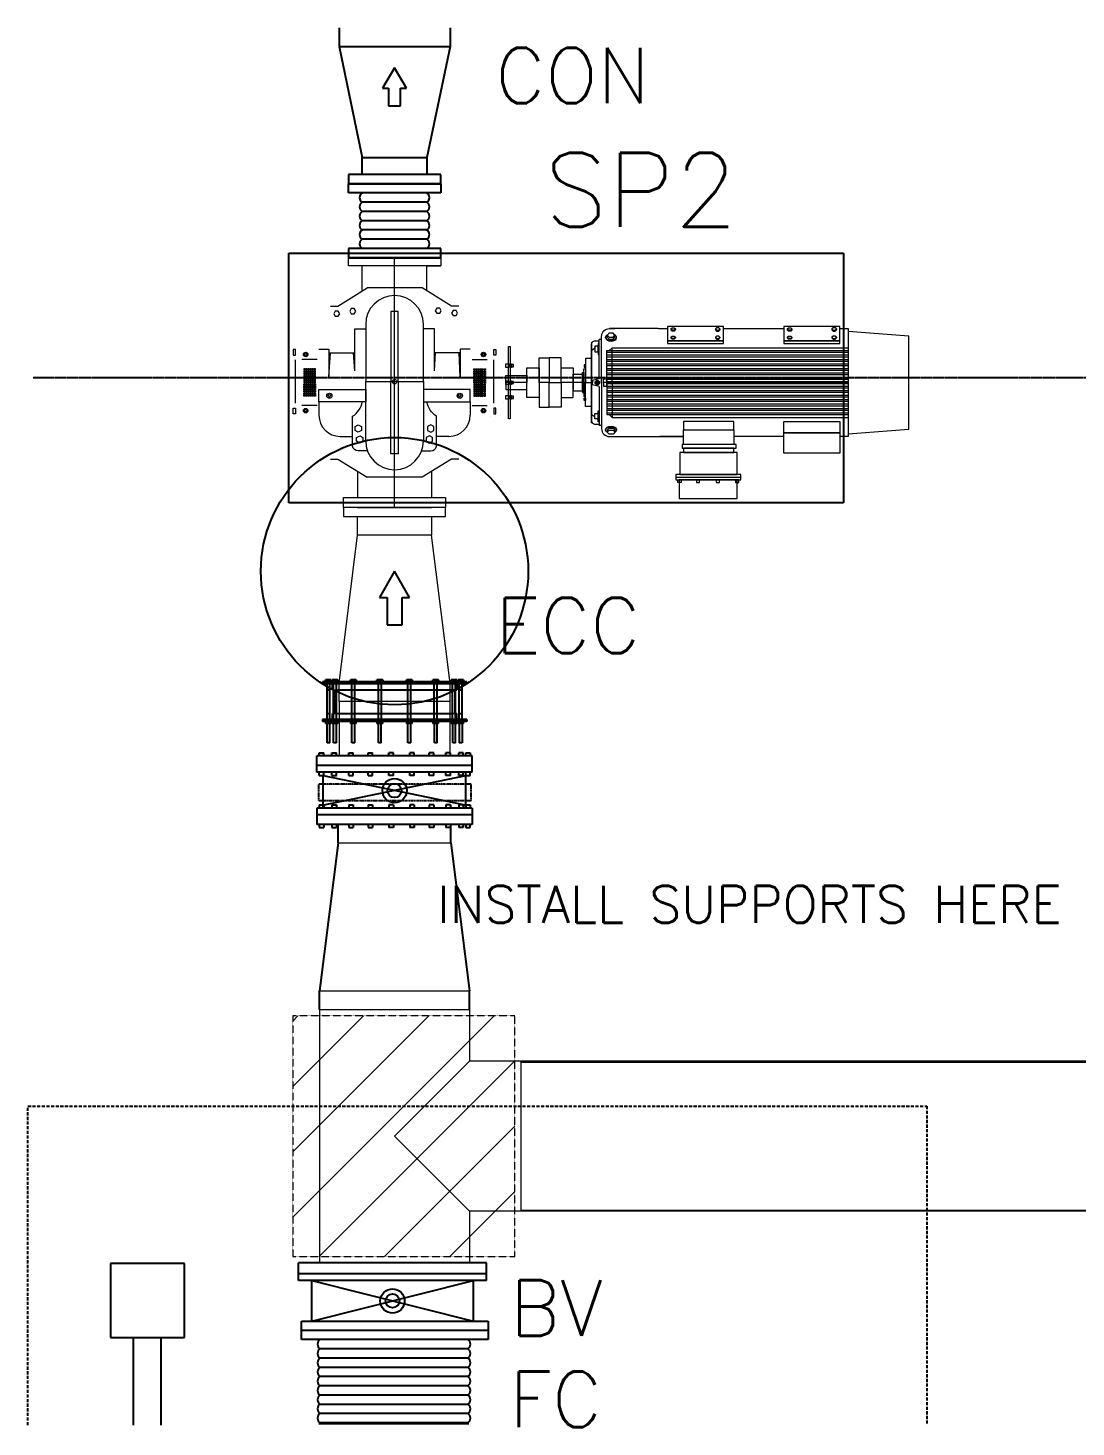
# Model space of a CAD drawing. Header units: inches. Extents: x 0 to 235202, y 0 to 184293.
# Drawn here: x 66508 to 75010, y 152471 to 163817 of the extents above; entities that cross this region are included whole.
import ezdxf

# ---------------------------------------------------------------- set-up
doc = ezdxf.new("R2010")
doc.units = ezdxf.units.IN
doc.header["$MEASUREMENT"] = 0
doc.linetypes.add('HIDDEN', pattern=[0.375, 0.25, -0.125])
doc.linetypes.add('PHANTOM2', pattern=[1.25, 0.625, -0.125, 0.125, -0.125, 0.125, -0.125])
for name, color, linetype, lineweight in [('DIM', 251, 'Continuous', 0), ('grid nos', 253, 'Continuous', 0), ('hid', 8, 'HIDDEN', 0)]:
    doc.layers.add(name, color=color, linetype=linetype, lineweight=lineweight)
for name, color, linetype in [('double bellows', 3, 'Continuous'), ('sleeve type coupling', 1, 'Continuous'), ('steel elbow 90deg', 3, 'Continuous'), ('steel reducer', 2, 'Continuous')]:
    doc.layers.add(name, color=color, linetype=linetype)
doc.styles.add('SIMPLEX', font='simplex.shx')

msp = doc.modelspace()

# ---------------------------------------------------------------- linework, layer by layer
at = {"color": 8}
for p, q in [((69032, 163817), (69032, 163667)), ((69932, 163817), (69932, 163667)), ((69032, 163667), (69932, 163667)), ((69032, 163667), (69219, 162767)), ((69932, 163667), (69744, 162767)), ((69482, 163495), (69385, 163328)), ((69482, 163495), (69385, 163328)), ((69579, 163328), (69482, 163495)), ((69579, 163328), (69482, 163495)), ((69385, 163328), (69434, 163328)), ((69385, 163328), (69434, 163328)), ((69434, 163328), (69434, 163185)), ((69434, 163328), (69434, 163185)), ((69530, 163328), (69579, 163328)), ((69530, 163185), (69530, 163328)), ((69530, 163328), (69579, 163328)), ((69530, 163185), (69530, 163328)), ((69434, 163185), (69530, 163185)), ((69434, 163185), (69530, 163185)), ((69219, 162629), (69219, 162767)), ((69219, 162767), (69744, 162767)), ((69744, 162767), (69744, 162629)), ((69857, 162629), (69107, 162629)), ((69107, 162629), (69107, 162554)), ((69744, 162629), (69219, 162629)), ((69857, 162554), (69857, 162629)), ((69107, 162554), (69857, 162554)), ((69107, 162479), (69107, 162554)), ((69857, 162554), (69107, 162554)), ((69857, 162479), (69107, 162479)), ((69857, 162554), (69857, 162479)), ((69744, 162404), (69219, 162404)), ((69744, 162329), (69219, 162329)), ((69744, 162254), (69219, 162254)), ((69744, 162179), (69219, 162179)), ((69857, 162029), (69107, 162029)), ((69107, 162029), (69107, 161954)), ((69744, 162104), (69219, 162104)), ((69857, 161954), (69857, 162029)), ((69107, 161954), (69857, 161954)), ((69857, 161954), (69107, 161954)), ((69707, 161954), (69257, 161954)), ((69857, 161954), (69857, 161954)), ((69482, 159412), (69360, 159198)), ((69603, 159198), (69482, 159412)), ((69360, 159198), (69421, 159198)), ((69421, 159198), (69421, 158976)), ((69543, 159198), (69603, 159198)), ((69543, 158976), (69543, 159198)), ((69421, 158976), (69543, 158976)), ((68870, 157940), (68907, 157940)), ((68870, 157914), (68870, 157940)), ((68907, 157914), (68907, 157940)), ((68974, 157940), (69010, 157940)), ((68974, 157914), (68974, 157940)), ((69010, 157914), (69010, 157940)), ((69110, 157940), (69146, 157940)), ((69110, 157914), (69110, 157940)), ((69146, 157914), (69146, 157940)), ((69267, 157940), (69304, 157940)), ((69267, 157914), (69267, 157940)), ((69304, 157914), (69304, 157940)), ((69436, 157914), (69436, 157940)), ((69473, 157940), (69436, 157940)), ((69473, 157914), (69473, 157940)), ((69606, 157914), (69606, 157940)), ((69642, 157940), (69606, 157940)), ((69642, 157914), (69642, 157940)), ((69763, 157914), (69763, 157940)), ((69800, 157940), (69763, 157940)), ((69800, 157914), (69800, 157940)), ((69899, 157914), (69899, 157940)), ((69935, 157940), (69899, 157940)), ((69935, 157914), (69935, 157940)), ((70003, 157914), (70003, 157940)), ((70039, 157940), (70003, 157940)), ((70039, 157914), (70039, 157940)), ((70060, 157914), (70060, 157940)), ((70060, 157940), (70096, 157940)), ((70096, 157940), (70096, 157914)), ((70112, 157914), (68852, 157914)), ((68852, 157781), (68852, 157914)), ((70112, 157836), (68852, 157836)), ((70112, 157781), (70112, 157914)), ((70112, 157781), (68852, 157781)), ((68870, 157755), (68870, 157781)), ((68870, 157755), (68907, 157755)), ((68898, 157514), (70061, 157755)), ((68903, 157755), (70066, 157514)), ((68903, 157488), (68903, 157755)), ((68907, 157755), (68907, 157781)), ((68974, 157755), (68974, 157781)), ((68974, 157755), (69010, 157755)), ((69010, 157755), (69010, 157781)), ((69110, 157755), (69110, 157781)), ((69110, 157755), (69146, 157755)), ((69146, 157755), (69146, 157781)), ((69267, 157755), (69267, 157781)), ((69267, 157755), (69304, 157755)), ((69304, 157755), (69304, 157781)), ((69436, 157755), (69436, 157781)), ((69473, 157755), (69436, 157755)), ((69473, 157755), (69473, 157781)), ((69606, 157755), (69606, 157781)), ((69642, 157755), (69606, 157755)), ((69642, 157755), (69642, 157781)), ((69763, 157755), (69763, 157781)), ((69800, 157755), (69763, 157755)), ((69800, 157755), (69800, 157781)), ((69899, 157755), (69899, 157781)), ((69935, 157755), (69899, 157755)), ((69935, 157755), (69935, 157781)), ((70003, 157755), (70003, 157781)), ((70039, 157755), (70003, 157755)), ((70039, 157755), (70039, 157781)), ((70060, 157755), (70060, 157781)), ((70060, 157755), (70096, 157755)), ((70061, 157488), (70061, 157755)), ((70096, 157755), (70096, 157781)), ((68903, 157685), (68868, 157685)), ((70103, 157685), (70061, 157685)), ((68852, 157490), (68852, 157358)), ((70112, 157490), (68852, 157490)), ((68903, 157549), (68868, 157549)), ((68870, 157516), (68907, 157516)), ((68870, 157516), (68870, 157490)), ((68907, 157516), (68907, 157490)), ((68974, 157516), (69010, 157516)), ((68974, 157516), (68974, 157490)), ((69010, 157516), (69010, 157490)), ((69110, 157516), (69146, 157516)), ((69110, 157516), (69110, 157490)), ((69146, 157516), (69146, 157490)), ((69267, 157516), (69304, 157516)), ((69267, 157516), (69267, 157490)), ((69304, 157516), (69304, 157490)), ((69436, 157516), (69436, 157490)), ((69473, 157516), (69436, 157516)), ((69473, 157516), (69473, 157490)), ((69606, 157516), (69606, 157490)), ((69642, 157516), (69606, 157516)), ((69642, 157516), (69642, 157490)), ((69763, 157516), (69763, 157490)), ((69800, 157516), (69763, 157516)), ((69800, 157516), (69800, 157490)), ((69899, 157516), (69899, 157490)), ((69935, 157516), (69899, 157516)), ((69935, 157516), (69935, 157490)), ((70003, 157516), (70003, 157490)), ((70039, 157516), (70003, 157516)), ((70039, 157516), (70039, 157490)), ((70060, 157516), (70060, 157490)), ((70060, 157516), (70096, 157516)), ((70103, 157549), (70061, 157549)), ((70096, 157516), (70096, 157490)), ((70112, 157490), (70112, 157358)), ((70112, 157436), (68852, 157436)), ((70112, 157358), (68852, 157358)), ((68870, 157358), (68870, 157332)), ((68870, 157332), (68907, 157332)), ((68907, 157358), (68907, 157332)), ((68974, 157358), (68974, 157332)), ((68974, 157332), (69010, 157332)), ((69010, 157358), (69010, 157332)), ((69110, 157358), (69110, 157332)), ((69110, 157332), (69146, 157332)), ((69146, 157358), (69146, 157332)), ((69267, 157358), (69267, 157332)), ((69267, 157332), (69304, 157332)), ((69304, 157358), (69304, 157332)), ((69436, 157358), (69436, 157332)), ((69473, 157332), (69436, 157332)), ((69473, 157358), (69473, 157332)), ((69606, 157358), (69606, 157332)), ((69642, 157332), (69606, 157332)), ((69642, 157358), (69642, 157332)), ((69763, 157358), (69763, 157332)), ((69800, 157332), (69763, 157332)), ((69800, 157358), (69800, 157332)), ((69899, 157358), (69899, 157332)), ((69935, 157332), (69899, 157332)), ((69935, 157358), (69935, 157332)), ((70003, 157358), (70003, 157332)), ((70039, 157332), (70003, 157332)), ((70039, 157358), (70039, 157332)), ((70060, 157358), (70060, 157332)), ((70060, 157332), (70096, 157332)), ((70096, 157332), (70096, 157358)), ((68772, 153176), (68772, 153176)), ((69147, 153176), (69147, 153176)), ((69522, 153176), (69522, 153176)), ((69897, 153176), (69897, 153176)), ((68959, 152801), (68959, 152801)), ((69334, 152801), (69334, 152801)), ((69709, 152801), (69709, 152801)), ((70084, 152801), (70084, 152801))]:
    msp.add_line(p, q, dxfattribs=at)
at = {"color": 8, "linetype": 'PHANTOM2', "ltscale": 20}
msp.add_line((76237, 160979), (66549, 160979), dxfattribs=at)
at = {"color": 8, "linetype": 'HIDDEN'}
for p, q in [((68868, 157549), (68868, 157685)), ((70061, 157685), (68903, 157685)), ((70103, 157549), (70103, 157685)), ((70061, 157549), (68903, 157549))]:
    msp.add_line(p, q, dxfattribs=at)
at = {"color": 8, "linetype": 'HIDDEN', "ltscale": 100}
for p, q in [((66508, 152486), (66508, 155074)), ((66508, 155074), (73801, 155074)), ((73801, 155074), (73801, 152486))]:
    msp.add_line(p, q, dxfattribs=at)
at = {"color": 170}
msp.add_circle((69482, 159412), 1084, dxfattribs=at)
at = {"color": 8}
for radius in [98.5, 56.3]:
    msp.add_circle((69482, 157632), radius, dxfattribs=at)
for centre, start, end in [((69244, 162441), 123.6891, 236.3109), ((69719, 162441), 303.6891, 56.3109), ((69244, 162366), 123.6891, 236.3109), ((69719, 162366), 303.6891, 56.3109), ((69244, 162291), 123.6891, 236.3109), ((69244, 162216), 123.6891, 236.3109), ((69719, 162291), 303.6891, 56.3109), ((69719, 162216), 303.6891, 56.3109), ((69244, 162141), 123.6891, 236.3109), ((69719, 162141), 303.6891, 56.3109), ((69244, 162066), 123.6891, 236.3109), ((69719, 162066), 303.6891, 56.3109)]:
    msp.add_arc(centre, 45.1, start, end, dxfattribs=at)
at = {"layer": 'DIM', "color": 8}
for p, q in [((69531, 162479), (69257, 162479)), ((69107, 161954), (69857, 161954)), ((69032, 158354), (69032, 157914)), ((69932, 157914), (69932, 158354)), ((69025, 157208), (69939, 157208)), ((68874, 156008), (70090, 156008)), ((68874, 155858), (70090, 155858)), ((68874, 155858), (70090, 155858)), ((68874, 155858), (68874, 153803)), ((70090, 155858), (70090, 155438)), ((69482, 154830), (70090, 155438)), ((70509, 155438), (70090, 155438)), ((70509, 154222), (70509, 155439)), ((75277, 155439), (70509, 155439)), ((70515, 155431), (75278, 155431)), ((69482, 154830), (70090, 154222)), ((70509, 154222), (70090, 154222)), ((70090, 154222), (70090, 153803)), ((75277, 154222), (70509, 154221)), ((70515, 154231), (75278, 154231))]:
    msp.add_line(p, q, dxfattribs=at)
at = {"layer": 'DIM', "color": 8, "linetype": 'Continuous', "lineweight": 25, "ltscale": 10}
for p, q in [((68625, 159965), (68625, 161990)), ((68625, 161990), (73125, 161990)), ((73125, 161990), (73125, 159965)), ((73125, 159965), (68625, 159965)), ((67778, 153798), (67178, 153798)), ((67178, 153798), (67178, 153198)), ((67778, 153198), (67778, 153798)), ((67178, 153198), (67778, 153198)), ((67365, 152486), (67365, 153198)), ((67590, 152486), (67590, 153198))]:
    msp.add_line(p, q, dxfattribs=at)
at = {"layer": 'DIM', "color": 8, "linetype": 'Continuous'}
for p, q in [((69219, 161685), (69219, 161888)), ((69744, 161685), (69744, 161888)), ((69744, 161888), (69857, 161888)), ((69021, 161562), (69259, 161709)), ((69705, 161709), (69259, 161709)), ((69705, 161709), (69259, 161709)), ((69943, 161562), (69705, 161709)), ((68962, 161562), (69021, 161562)), ((70002, 161562), (69943, 161562)), ((69159, 161037), (69159, 161376)), ((69159, 161376), (69248, 161376)), ((69805, 161376), (69716, 161376)), ((69805, 161037), (69805, 161376)), ((71723, 161376), (71723, 161369)), ((71760, 161376), (71760, 161369)), ((72085, 161376), (72085, 161369)), ((72121, 161376), (72121, 161369)), ((72668, 161376), (72668, 161369)), ((72705, 161376), (72705, 161369)), ((73029, 161376), (73029, 161369)), ((73066, 161376), (73066, 161369)), ((73162, 161357), (73653, 161320)), ((71107, 161221), (71080, 161199)), ((71134, 161245), (71125, 161237)), ((71162, 161290), (71142, 161290)), ((71162, 161290), (71162, 161308)), ((71162, 160941), (71162, 161290)), ((71194, 161304), (71194, 161309)), ((71207, 161309), (71207, 161325)), ((71248, 161223), (71223, 161201)), ((71248, 160942), (71248, 161223)), ((71248, 161223), (73162, 161223)), ((71270, 161309), (71270, 161325)), ((71283, 161304), (71283, 161309)), ((71723, 161310), (71723, 161303)), ((71760, 161310), (71760, 161303)), ((72085, 161310), (72085, 161303)), ((72121, 161310), (72121, 161303)), ((72668, 161310), (72668, 161303)), ((72705, 161310), (72705, 161303)), ((73029, 161310), (73029, 161303)), ((73066, 161310), (73066, 161303)), ((73653, 160563), (73653, 161320)), ((68678, 160773), (68678, 161125)), ((68853, 161128), (68730, 161128)), ((68868, 161212), (68950, 161212)), ((68950, 161212), (68950, 160987)), ((68950, 161182), (69159, 161182)), ((68950, 160987), (68961, 161182)), ((69159, 161037), (69148, 161182)), ((70014, 161182), (69805, 161182)), ((69805, 161037), (69814, 161182)), ((70014, 160987), (70006, 161182)), ((70095, 161212), (70014, 161212)), ((70014, 161212), (70014, 160987)), ((70111, 161128), (70234, 161128)), ((70286, 160773), (70286, 161125)), ((71205, 160941), (71205, 161201)), ((71205, 161201), (73162, 161201)), ((71205, 161188), (73162, 161188)), ((71205, 161165), (73162, 161165)), ((71205, 161151), (73162, 161151)), ((71205, 161128), (73162, 161128)), ((71205, 161115), (73162, 161115)), ((71205, 161092), (73162, 161092)), ((71205, 161079), (73162, 161079)), ((71205, 161056), (73162, 161056)), ((71205, 161043), (73162, 161043)), ((71205, 161020), (73162, 161020)), ((71205, 161006), (73162, 161006)), ((71142, 160973), (71089, 160959)), ((71089, 160959), (71089, 160941)), ((71089, 160924), (71089, 160941)), ((71142, 160909), (71089, 160924)), ((71139, 160935), (71116, 160948)), ((71139, 160948), (71116, 160935)), ((71162, 160941), (71162, 160592)), ((71205, 160983), (73162, 160983)), ((71205, 160970), (73162, 160970)), ((71205, 160949), (73162, 160949)), ((71205, 160947), (73162, 160947)), ((71205, 160941), (71205, 160682)), ((71205, 160936), (73162, 160936)), ((71205, 160934), (73162, 160934)), ((71205, 160913), (73162, 160913)), ((71205, 160899), (73162, 160899)), ((71248, 160940), (71248, 160659)), ((68868, 160785), (68868, 160677)), ((70095, 160785), (70095, 160677)), ((71205, 160876), (73162, 160876)), ((71205, 160863), (73162, 160863)), ((71205, 160840), (73162, 160840)), ((71205, 160827), (73162, 160827)), ((71205, 160804), (73162, 160804)), ((71205, 160791), (73162, 160791)), ((71205, 160768), (73162, 160768)), ((68853, 160755), (68730, 160755)), ((70111, 160755), (70234, 160755)), ((71107, 160661), (71080, 160684)), ((71205, 160754), (73162, 160754)), ((71205, 160731), (73162, 160731)), ((71205, 160718), (73162, 160718)), ((71205, 160695), (73162, 160695)), ((71205, 160682), (73162, 160682)), ((71248, 160659), (71223, 160682)), ((71248, 160659), (73162, 160659)), ((71134, 160638), (71125, 160646)), ((71162, 160592), (71142, 160592)), ((71162, 160592), (71162, 160575)), ((71194, 160561), (71194, 160556)), ((71207, 160556), (71207, 160540)), ((71248, 160587), (71248, 160587)), ((71270, 160556), (71270, 160540)), ((71283, 160561), (71283, 160556)), ((73162, 160526), (73653, 160563)), ((69041, 160505), (69141, 160505)), ((69923, 160505), (69823, 160505)), ((68962, 160321), (69021, 160321)), ((69021, 160321), (69259, 160174)), ((69943, 160321), (69705, 160174)), ((70002, 160321), (69943, 160321)), ((69182, 160221), (69182, 160009)), ((69782, 160221), (69782, 160009)), ((69705, 160174), (69259, 160174)), ((71764, 160174), (72291, 160174)), ((68657, 155763), (68698, 155805)), ((68657, 155233), (69229, 155805)), ((68657, 154703), (69759, 155805)), ((68657, 154172), (70289, 155805)), ((68870, 153855), (70457, 155442)), ((69400, 153855), (70457, 154912)), ((69930, 153855), (70457, 154381))]:
    msp.add_line(p, q, dxfattribs=at)
at = {"layer": 'DIM', "color": 8, "linetype": 'Continuous', "ltscale": 10}
for p, q in [((69894, 159929), (69069, 159929)), ((69069, 159929), (69069, 159854)), ((69182, 159929), (69782, 159929)), ((69894, 159854), (69894, 159929)), ((69069, 159854), (69894, 159854)), ((69182, 159704), (69182, 159854)), ((69782, 159854), (69782, 159704)), ((69032, 158504), (69182, 159704)), ((69782, 159704), (69182, 159704)), ((69932, 158504), (69782, 159704)), ((69032, 158354), (69032, 158504)), ((69932, 158504), (69032, 158504)), ((69932, 158354), (69932, 158504)), ((69932, 158354), (69032, 158354))]:
    msp.add_line(p, q, dxfattribs=at)
at = {"layer": 'DIM', "color": 8, "linetype": 'HIDDEN', "ltscale": 7}
for p, q in [((70457, 155805), (68657, 155805)), ((68657, 155805), (68657, 153855)), ((70457, 153855), (70457, 155805)), ((68657, 153855), (70457, 153855))]:
    msp.add_line(p, q, dxfattribs=at)
at = {"layer": 'DIM', "color": 8, "linetype": 'Continuous'}
for points in [[(69857, 161888), (69107, 161888), (69107, 161954), (69857, 161954)], [(68988, 161500), (69000, 161479), (69025, 161479), (69037, 161500), (69025, 161521), (69000, 161521)], [(69118, 161520), (69130, 161499), (69155, 161499), (69167, 161520), (69155, 161541), (69130, 161541)], [(69512, 161519), (69452, 161519), (69452, 160949), (69512, 160949)], [(69812, 161524), (69824, 161503), (69848, 161503), (69861, 161524), (69848, 161545), (69824, 161545)], [(69944, 161505), (69957, 161484), (69981, 161484), (69993, 161505), (69981, 161526), (69957, 161526)], [(71270, 161325), (71254, 161342), (71223, 161342), (71207, 161325), (71223, 161310), (71254, 161310)], [(72150, 161395), (71695, 161395), (71695, 161281), (72150, 161281)], [(71760, 161376), (71751, 161365), (71733, 161365), (71723, 161376), (71733, 161386), (71751, 161386)], [(72085, 161376), (72094, 161365), (72112, 161365), (72121, 161376), (72112, 161386), (72094, 161386)], [(73095, 161395), (72640, 161395), (72640, 161281), (73095, 161281)], [(72705, 161376), (72696, 161365), (72677, 161365), (72668, 161376), (72677, 161386), (72696, 161386)], [(73029, 161376), (73039, 161365), (73057, 161365), (73066, 161376), (73057, 161386), (73039, 161386)], [(70420, 160647), (70407, 160647), (70407, 161235), (70420, 161235)], [(71134, 161237), (71107, 161237), (71107, 161191), (71134, 161191)], [(71134, 161170), (71142, 161170), (71142, 161259), (71134, 161259)], [(72150, 161281), (71695, 161281), (71695, 161258), (72150, 161258)], [(71760, 161310), (71751, 161299), (71733, 161299), (71723, 161310), (71733, 161319), (71751, 161319)], [(72085, 161310), (72094, 161299), (72112, 161299), (72121, 161310), (72112, 161319), (72094, 161319)], [(73095, 161281), (72640, 161281), (72640, 161258), (73095, 161258)], [(72705, 161310), (72696, 161299), (72677, 161299), (72668, 161310), (72677, 161319), (72696, 161319)], [(73029, 161310), (73039, 161299), (73057, 161299), (73066, 161310), (73057, 161319), (73039, 161319)], [(68678, 161210), (68660, 161210), (68660, 161164), (68678, 161164)], [(68761, 161154), (68774, 161161), (68774, 161176), (68761, 161183), (68748, 161176), (68748, 161161)], [(70203, 161154), (70190, 161161), (70190, 161176), (70203, 161183), (70216, 161176), (70216, 161161)], [(70286, 161210), (70304, 161210), (70304, 161164), (70286, 161164)], [(70656, 161141), (70737, 161141), (70737, 160941), (70656, 160941)], [(70737, 160941), (70834, 160941), (70834, 161142), (70737, 161142)], [(71030, 160941), (71080, 160941), (71080, 161137), (71030, 161137)], [(68745, 161042), (68756, 161042), (68756, 161053), (68745, 161053)], [(68745, 161024), (68756, 161024), (68756, 161035), (68745, 161035)], [(68745, 161006), (68756, 161006), (68756, 161018), (68745, 161018)], [(68745, 160989), (68756, 160989), (68756, 161000), (68745, 161000)], [(68762, 161042), (68773, 161042), (68773, 161053), (68762, 161053)], [(68762, 161024), (68773, 161024), (68773, 161035), (68762, 161035)], [(68762, 161006), (68773, 161006), (68773, 161018), (68762, 161018)], [(68762, 160989), (68773, 160989), (68773, 161000), (68762, 161000)], [(68778, 161042), (68789, 161042), (68789, 161053), (68778, 161053)], [(68778, 161024), (68789, 161024), (68789, 161035), (68778, 161035)], [(68778, 161006), (68789, 161006), (68789, 161018), (68778, 161018)], [(68778, 160989), (68789, 160989), (68789, 161000), (68778, 161000)], [(68795, 161042), (68806, 161042), (68806, 161053), (68795, 161053)], [(68795, 161024), (68806, 161024), (68806, 161035), (68795, 161035)], [(68795, 161006), (68806, 161006), (68806, 161018), (68795, 161018)], [(68795, 160989), (68806, 160989), (68806, 161000), (68795, 161000)], [(68812, 161042), (68823, 161042), (68823, 161053), (68812, 161053)], [(68812, 161024), (68823, 161024), (68823, 161035), (68812, 161035)], [(68812, 161006), (68823, 161006), (68823, 161018), (68812, 161018)], [(68812, 160989), (68823, 160989), (68823, 161000), (68812, 161000)], [(68828, 161042), (68840, 161042), (68840, 161053), (68828, 161053)], [(68828, 161024), (68840, 161024), (68840, 161035), (68828, 161035)], [(68828, 161006), (68840, 161006), (68840, 161018), (68828, 161018)], [(68828, 160989), (68840, 160989), (68840, 161000), (68828, 161000)], [(70135, 161042), (70124, 161042), (70124, 161053), (70135, 161053)], [(70135, 161024), (70124, 161024), (70124, 161035), (70135, 161035)], [(70135, 161006), (70124, 161006), (70124, 161018), (70135, 161018)], [(70135, 160989), (70124, 160989), (70124, 161000), (70135, 161000)], [(70152, 161042), (70141, 161042), (70141, 161053), (70152, 161053)], [(70152, 161024), (70141, 161024), (70141, 161035), (70152, 161035)], [(70152, 161006), (70141, 161006), (70141, 161018), (70152, 161018)], [(70152, 160989), (70141, 160989), (70141, 161000), (70152, 161000)], [(70169, 161042), (70158, 161042), (70158, 161053), (70169, 161053)], [(70169, 161024), (70158, 161024), (70158, 161035), (70169, 161035)], [(70169, 161006), (70158, 161006), (70158, 161018), (70169, 161018)], [(70169, 160989), (70158, 160989), (70158, 161000), (70169, 161000)], [(70186, 161042), (70175, 161042), (70175, 161053), (70186, 161053)], [(70186, 161024), (70175, 161024), (70175, 161035), (70186, 161035)], [(70186, 161006), (70175, 161006), (70175, 161018), (70186, 161018)], [(70186, 160989), (70175, 160989), (70175, 161000), (70186, 161000)], [(70202, 161042), (70191, 161042), (70191, 161053), (70202, 161053)], [(70202, 161024), (70191, 161024), (70191, 161035), (70202, 161035)], [(70202, 161006), (70191, 161006), (70191, 161018), (70202, 161018)], [(70202, 160989), (70191, 160989), (70191, 161000), (70202, 161000)], [(70219, 161042), (70208, 161042), (70208, 161053), (70219, 161053)], [(70219, 161024), (70208, 161024), (70208, 161035), (70219, 161035)], [(70219, 161006), (70208, 161006), (70208, 161018), (70219, 161018)], [(70219, 160989), (70208, 160989), (70208, 161000), (70219, 161000)], [(70407, 161064), (70384, 161064), (70384, 161093), (70407, 161093)], [(70384, 160998), (70556, 160998), (70556, 160941), (70384, 160941)], [(70430, 161064), (70420, 161064), (70420, 161093), (70430, 161093)], [(70430, 161070), (70446, 161070), (70446, 161087), (70430, 161087)], [(70556, 161061), (70656, 161061), (70656, 160821), (70556, 160821)], [(70931, 160941), (70834, 160941), (70834, 161061), (70931, 161061)], [(71006, 160941), (70931, 160941), (70931, 161010), (71006, 161010)], [(71016, 160941), (71006, 160941), (71006, 161022), (71016, 161022)], [(71030, 160941), (71016, 160941), (71016, 161054), (71030, 161054)], [(71030, 161086), (71019, 161086), (71019, 161067), (71030, 161067)], [(68745, 160971), (68756, 160971), (68756, 160982), (68745, 160982)], [(68745, 160953), (68756, 160953), (68756, 160965), (68745, 160965)], [(68745, 160936), (68756, 160936), (68756, 160947), (68745, 160947)], [(68745, 160929), (68756, 160929), (68756, 160918), (68745, 160918)], [(68745, 160912), (68756, 160912), (68756, 160900), (68745, 160900)], [(68745, 160894), (68756, 160894), (68756, 160883), (68745, 160883)], [(68762, 160971), (68773, 160971), (68773, 160982), (68762, 160982)], [(68762, 160953), (68773, 160953), (68773, 160965), (68762, 160965)], [(68762, 160936), (68773, 160936), (68773, 160947), (68762, 160947)], [(68762, 160929), (68773, 160929), (68773, 160918), (68762, 160918)], [(68762, 160912), (68773, 160912), (68773, 160900), (68762, 160900)], [(68762, 160894), (68773, 160894), (68773, 160883), (68762, 160883)], [(68778, 160971), (68789, 160971), (68789, 160982), (68778, 160982)], [(68778, 160953), (68789, 160953), (68789, 160965), (68778, 160965)], [(68778, 160936), (68789, 160936), (68789, 160947), (68778, 160947)], [(68778, 160929), (68789, 160929), (68789, 160918), (68778, 160918)], [(68778, 160912), (68789, 160912), (68789, 160900), (68778, 160900)], [(68778, 160894), (68789, 160894), (68789, 160883), (68778, 160883)], [(68795, 160971), (68806, 160971), (68806, 160982), (68795, 160982)], [(68795, 160953), (68806, 160953), (68806, 160965), (68795, 160965)], [(68795, 160936), (68806, 160936), (68806, 160947), (68795, 160947)], [(68795, 160929), (68806, 160929), (68806, 160918), (68795, 160918)], [(68795, 160912), (68806, 160912), (68806, 160900), (68795, 160900)], [(68795, 160894), (68806, 160894), (68806, 160883), (68795, 160883)], [(68812, 160971), (68823, 160971), (68823, 160982), (68812, 160982)], [(68812, 160953), (68823, 160953), (68823, 160965), (68812, 160965)], [(68812, 160936), (68823, 160936), (68823, 160947), (68812, 160947)], [(68812, 160929), (68823, 160929), (68823, 160918), (68812, 160918)], [(68812, 160912), (68823, 160912), (68823, 160900), (68812, 160900)], [(68812, 160894), (68823, 160894), (68823, 160883), (68812, 160883)], [(68828, 160971), (68840, 160971), (68840, 160982), (68828, 160982)], [(68828, 160953), (68840, 160953), (68840, 160965), (68828, 160965)], [(68828, 160936), (68840, 160936), (68840, 160947), (68828, 160947)], [(68828, 160929), (68840, 160929), (68840, 160918), (68828, 160918)], [(68828, 160912), (68840, 160912), (68840, 160900), (68828, 160900)], [(68828, 160894), (68840, 160894), (68840, 160883), (68828, 160883)], [(69248, 160785), (68868, 160785), (68868, 160884), (69248, 160884)], [(69512, 160364), (69452, 160364), (69452, 160949), (69512, 160949)], [(69716, 160785), (70095, 160785), (70095, 160884), (69716, 160884)], [(70135, 160971), (70124, 160971), (70124, 160982), (70135, 160982)], [(70135, 160953), (70124, 160953), (70124, 160965), (70135, 160965)], [(70135, 160936), (70124, 160936), (70124, 160947), (70135, 160947)], [(70135, 160929), (70124, 160929), (70124, 160918), (70135, 160918)], [(70135, 160912), (70124, 160912), (70124, 160900), (70135, 160900)], [(70135, 160894), (70124, 160894), (70124, 160883), (70135, 160883)], [(70152, 160971), (70141, 160971), (70141, 160982), (70152, 160982)], [(70152, 160953), (70141, 160953), (70141, 160965), (70152, 160965)], [(70152, 160936), (70141, 160936), (70141, 160947), (70152, 160947)], [(70152, 160929), (70141, 160929), (70141, 160918), (70152, 160918)], [(70152, 160912), (70141, 160912), (70141, 160900), (70152, 160900)], [(70152, 160894), (70141, 160894), (70141, 160883), (70152, 160883)], [(70169, 160971), (70158, 160971), (70158, 160982), (70169, 160982)], [(70169, 160953), (70158, 160953), (70158, 160965), (70169, 160965)], [(70169, 160936), (70158, 160936), (70158, 160947), (70169, 160947)], [(70169, 160929), (70158, 160929), (70158, 160918), (70169, 160918)], [(70169, 160912), (70158, 160912), (70158, 160900), (70169, 160900)], [(70169, 160894), (70158, 160894), (70158, 160883), (70169, 160883)], [(70186, 160971), (70175, 160971), (70175, 160982), (70186, 160982)], [(70186, 160953), (70175, 160953), (70175, 160965), (70186, 160965)], [(70186, 160936), (70175, 160936), (70175, 160947), (70186, 160947)], [(70186, 160929), (70175, 160929), (70175, 160918), (70186, 160918)], [(70186, 160912), (70175, 160912), (70175, 160900), (70186, 160900)], [(70186, 160894), (70175, 160894), (70175, 160883), (70186, 160883)], [(70202, 160971), (70191, 160971), (70191, 160982), (70202, 160982)], [(70202, 160953), (70191, 160953), (70191, 160965), (70202, 160965)], [(70202, 160936), (70191, 160936), (70191, 160947), (70202, 160947)], [(70202, 160929), (70191, 160929), (70191, 160918), (70202, 160918)], [(70202, 160912), (70191, 160912), (70191, 160900), (70202, 160900)], [(70202, 160894), (70191, 160894), (70191, 160883), (70202, 160883)], [(70219, 160971), (70208, 160971), (70208, 160982), (70219, 160982)], [(70219, 160953), (70208, 160953), (70208, 160965), (70219, 160965)], [(70219, 160936), (70208, 160936), (70208, 160947), (70219, 160947)], [(70219, 160929), (70208, 160929), (70208, 160918), (70219, 160918)], [(70219, 160912), (70208, 160912), (70208, 160900), (70219, 160900)], [(70219, 160894), (70208, 160894), (70208, 160883), (70219, 160883)], [(70407, 160927), (70384, 160927), (70384, 160956), (70407, 160956)], [(70384, 160885), (70556, 160885), (70556, 160941), (70384, 160941)], [(70430, 160927), (70420, 160927), (70420, 160956), (70430, 160956)], [(70430, 160933), (70446, 160933), (70446, 160950), (70430, 160950)], [(70656, 160741), (70737, 160741), (70737, 160941), (70656, 160941)], [(70737, 160941), (70834, 160941), (70834, 160741), (70737, 160741)], [(70931, 160941), (70834, 160941), (70834, 160821), (70931, 160821)], [(71006, 160941), (70931, 160941), (70931, 160873), (71006, 160873)], [(71016, 160941), (71006, 160941), (71006, 160861), (71016, 160861)], [(71030, 160941), (71016, 160941), (71016, 160829), (71030, 160829)], [(71030, 160941), (71080, 160941), (71080, 160746), (71030, 160746)], [(71127, 160928), (71116, 160935), (71116, 160948), (71127, 160955), (71139, 160948), (71139, 160935)], [(71127, 160955), (71116, 160948), (71116, 160935), (71127, 160928), (71139, 160935), (71139, 160948)], [(71205, 160941), (71177, 160941), (71177, 160972), (71205, 160972)], [(71205, 160941), (71177, 160941), (71177, 160972), (71205, 160972)], [(71205, 160941), (71177, 160941), (71177, 160911), (71205, 160911)], [(71205, 160941), (71177, 160941), (71177, 160911), (71205, 160911)], [(68745, 160876), (68756, 160876), (68756, 160865), (68745, 160865)], [(68745, 160859), (68756, 160859), (68756, 160847), (68745, 160847)], [(68745, 160841), (68756, 160841), (68756, 160830), (68745, 160830)], [(68762, 160876), (68773, 160876), (68773, 160865), (68762, 160865)], [(68762, 160859), (68773, 160859), (68773, 160847), (68762, 160847)], [(68762, 160841), (68773, 160841), (68773, 160830), (68762, 160830)], [(68778, 160876), (68789, 160876), (68789, 160865), (68778, 160865)], [(68778, 160859), (68789, 160859), (68789, 160847), (68778, 160847)], [(68778, 160841), (68789, 160841), (68789, 160830), (68778, 160830)], [(68795, 160876), (68806, 160876), (68806, 160865), (68795, 160865)], [(68795, 160859), (68806, 160859), (68806, 160847), (68795, 160847)], [(68795, 160841), (68806, 160841), (68806, 160830), (68795, 160830)], [(68812, 160876), (68823, 160876), (68823, 160865), (68812, 160865)], [(68812, 160859), (68823, 160859), (68823, 160847), (68812, 160847)], [(68812, 160841), (68823, 160841), (68823, 160830), (68812, 160830)], [(68828, 160876), (68840, 160876), (68840, 160865), (68828, 160865)], [(68828, 160859), (68840, 160859), (68840, 160847), (68828, 160847)], [(68828, 160841), (68840, 160841), (68840, 160830), (68828, 160830)], [(70135, 160876), (70124, 160876), (70124, 160865), (70135, 160865)], [(70135, 160859), (70124, 160859), (70124, 160847), (70135, 160847)], [(70135, 160841), (70124, 160841), (70124, 160830), (70135, 160830)], [(70152, 160876), (70141, 160876), (70141, 160865), (70152, 160865)], [(70152, 160859), (70141, 160859), (70141, 160847), (70152, 160847)], [(70152, 160841), (70141, 160841), (70141, 160830), (70152, 160830)], [(70169, 160876), (70158, 160876), (70158, 160865), (70169, 160865)], [(70169, 160859), (70158, 160859), (70158, 160847), (70169, 160847)], [(70169, 160841), (70158, 160841), (70158, 160830), (70169, 160830)], [(70186, 160876), (70175, 160876), (70175, 160865), (70186, 160865)], [(70186, 160859), (70175, 160859), (70175, 160847), (70186, 160847)], [(70186, 160841), (70175, 160841), (70175, 160830), (70186, 160830)], [(70202, 160876), (70191, 160876), (70191, 160865), (70202, 160865)], [(70202, 160859), (70191, 160859), (70191, 160847), (70202, 160847)], [(70202, 160841), (70191, 160841), (70191, 160830), (70202, 160830)], [(70219, 160876), (70208, 160876), (70208, 160865), (70219, 160865)], [(70219, 160859), (70208, 160859), (70208, 160847), (70219, 160847)], [(70219, 160841), (70208, 160841), (70208, 160830), (70219, 160830)], [(70407, 160808), (70384, 160808), (70384, 160836), (70407, 160836)], [(70430, 160808), (70420, 160808), (70420, 160836), (70430, 160836)], [(70430, 160813), (70446, 160813), (70446, 160830), (70430, 160830)], [(71030, 160797), (71019, 160797), (71019, 160816), (71030, 160816)], [(68678, 160687), (68660, 160687), (68660, 160733), (68678, 160733)], [(68761, 160729), (68774, 160722), (68774, 160707), (68761, 160699), (68748, 160707), (68748, 160722)], [(70203, 160729), (70190, 160722), (70190, 160707), (70203, 160699), (70216, 160707), (70216, 160722)], [(70286, 160687), (70304, 160687), (70304, 160733), (70286, 160733)], [(71134, 160646), (71107, 160646), (71107, 160691), (71134, 160691)], [(71134, 160713), (71142, 160713), (71142, 160624), (71134, 160624)], [(69188, 160598), (69214, 160584), (69214, 160554), (69188, 160540), (69163, 160554), (69163, 160584)], [(69776, 160598), (69750, 160584), (69750, 160554), (69776, 160540), (69801, 160554), (69801, 160584)], [(71270, 160540), (71254, 160523), (71223, 160523), (71207, 160540), (71223, 160555), (71254, 160555)], [(72233, 160625), (71827, 160625), (71827, 160558), (72233, 160558)], [(71827, 160558), (72234, 160558), (72234, 160438), (71827, 160438)], [(73095, 160535), (72640, 160535), (72640, 160625), (73095, 160625)], [(69199, 160510), (69225, 160495), (69225, 160466), (69199, 160451), (69174, 160466), (69174, 160495)], [(69765, 160510), (69739, 160495), (69739, 160466), (69765, 160451), (69790, 160466), (69790, 160495)], [(72253, 160438), (71816, 160438), (71816, 160410), (72253, 160410)], [(73095, 160368), (72640, 160368), (72640, 160535), (73095, 160535)], [(72262, 160374), (71797, 160374), (71797, 160195), (72262, 160195)], [(72234, 160410), (71827, 160410), (71827, 160374), (72234, 160374)], [(72291, 160195), (71764, 160195), (71764, 160153), (72291, 160153)], [(71781, 160153), (71806, 160153), (71806, 160132), (71781, 160132)], [(72261, 160153), (71792, 160153), (71792, 160001), (72261, 160001)], [(71955, 160153), (71930, 160153), (71930, 160132), (71955, 160132)], [(72117, 160153), (72091, 160153), (72091, 160132), (72117, 160132)], [(72274, 160153), (72249, 160153), (72249, 160132), (72274, 160132)], [(69894, 159929), (69069, 159929), (69069, 160009), (69894, 160009)]]:
    msp.add_lwpolyline(points, close=True, dxfattribs=at)
at = {"layer": 'DIM', "color": 8, "linetype": 'Continuous', "const_width": 0.0641}
for points in [[(68825, 160458), (68825, 160662), (68868, 160662), (68868, 161212), (68821, 161212), (68821, 161421), (68962, 161562), (69005, 161562), (69005, 161654), (69170, 161654)], [(68825, 161425), (68962, 161562), (69005, 161562), (69005, 161654), (69170, 161654)], [(70139, 160458), (70139, 160662), (70095, 160662), (70095, 161212), (70143, 161212), (70143, 161421), (70002, 161562), (69959, 161562), (69959, 161654), (69794, 161654)], [(70139, 161425), (70002, 161562), (69959, 161562), (69959, 161654), (69794, 161654)], [(68730, 161242), (68678, 161236), (68678, 161122), (68580, 161113), (68580, 160785), (68678, 160773), (68678, 160666), (68730, 160661)], [(68730, 161226), (68730, 161258), (68821, 161258)], [(70234, 161226), (70234, 161258), (70143, 161258)], [(70234, 161242), (70286, 161236), (70286, 161122), (70384, 161113), (70384, 160785), (70286, 160773), (70286, 160666), (70234, 160661)], [(68730, 160678), (68730, 160643), (68825, 160643)], [(70234, 160678), (70234, 160643), (70139, 160643)], [(68825, 160458), (68962, 160321), (69005, 160321), (69005, 160229), (69170, 160229)], [(70139, 160458), (70002, 160321), (69959, 160321), (69959, 160229), (69794, 160229)]]:
    msp.add_lwpolyline(points, dxfattribs=at)
at = {"layer": 'DIM', "color": 8, "linetype": 'Continuous'}
for points in [[(69248, 161412), (69248, 160949), (69716, 160949), (69716, 161413)], [(71619, 161379), (71225, 161379)], [(71619, 161379), (71695, 161379)], [(71760, 161369), (71751, 161358), (71733, 161358), (71723, 161369)], [(72085, 161369), (72094, 161358), (72112, 161358), (72121, 161369)], [(72150, 161379), (72640, 161379)], [(72705, 161369), (72696, 161358), (72677, 161358), (72668, 161369)], [(73029, 161369), (73039, 161358), (73057, 161358), (73066, 161369)], [(73095, 161379), (73162, 161379), (73162, 160504), (73095, 160504)], [(71142, 160973), (71142, 161290)], [(71207, 161309), (71207, 161309), (71223, 161294), (71254, 161294), (71270, 161309), (71270, 161309)], [(71760, 161303), (71751, 161292), (71733, 161292), (71723, 161303)], [(72085, 161303), (72094, 161292), (72112, 161292), (72121, 161303)], [(72705, 161303), (72696, 161292), (72677, 161292), (72668, 161303)], [(73029, 161303), (73039, 161292), (73057, 161292), (73066, 161303)], [(69248, 160470), (69248, 160949), (69716, 160949), (69716, 160469)], [(71142, 160909), (71142, 160592)], [(71207, 160556), (71207, 160556), (71223, 160571), (71254, 160571), (71270, 160556), (71270, 160556)], [(71267, 160504), (71827, 160504)], [(71827, 160504), (71634, 160504)], [(72640, 160504), (72234, 160504)]]:
    msp.add_lwpolyline(points, dxfattribs=at)
for points in [[(71162, 161308), (71162, 161316, -0.414214), (71225, 161379), (71269, 161379)], [(71080, 160613), (71080, 161248, -0.414214), (71111, 161280), (71142, 161280)], [(71080, 161270), (71080, 160635, 0.414214), (71111, 160603), (71142, 160603)], [(69263, 160387), (69188, 160387, -0.364251), (69141, 160426), (69141, 160668, 0.218999), (69220, 160784, -1.674231)], [(69700, 160387), (69776, 160387, 0.364251), (69823, 160426), (69823, 160668, -0.218999), (69744, 160784, 1.674231)], [(71162, 160575), (71162, 160567, 0.414214), (71225, 160504), (71269, 160504)]]:
    msp.add_lwpolyline(points, format="xyb", dxfattribs=at)
at = {"layer": 'DIM', "color": 8, "linetype": 'Continuous', "const_width": 0.0641}
for points in [[(68730, 160678), (68730, 161226), (68791, 161226), (68791, 161199), (68853, 161199), (68853, 161104), (68803, 161104, 1), (68803, 161079), (68861, 161079), (68861, 160801), (68805, 160801, 1), (68805, 160780), (68853, 160780), (68853, 160705), (68791, 160705), (68791, 160676), (68730, 160676), (68730, 160678)], [(70234, 160678), (70234, 161226), (70173, 161226), (70173, 161199), (70111, 161199), (70111, 161104), (70161, 161104, -1), (70161, 161079), (70103, 161079), (70103, 160801), (70159, 160801, -1), (70159, 160780), (70111, 160780), (70111, 160705), (70173, 160705), (70173, 160676), (70234, 160676), (70234, 160678)]]:
    msp.add_lwpolyline(points, format="xyb", dxfattribs=at)
at = {"layer": 'DIM', "color": 8, "linetype": 'Continuous'}
for centre, radius in [((68761, 161169), 18.3), ((68761, 161169), 8.62), ((70203, 161169), 18.3), ((70203, 161169), 8.62), ((69482, 160949), 18.5), ((69482, 160949), 18.5), ((71127, 160941), 18.3), ((71127, 160941), 18.3), ((68953, 160834), 20.9), ((68953, 160834), 9.74), ((70011, 160834), 20.9), ((70011, 160834), 9.74), ((68761, 160714), 18.3), ((68761, 160714), 8.62), ((70203, 160714), 18.3), ((70203, 160714), 8.62)]:
    msp.add_circle(centre, radius, dxfattribs=at)
for centre, radius, start, end in [((69482, 161413), 234, 0, 180), ((69482, 161413), 234, 0, 180), ((71178, 161309), 4.88, 180.0304, 180.0304), ((69041, 160677), 172, 180, 270), ((69923, 160677), 172, 270, 0), ((71178, 160573), 4.88, 179.9696, 179.9696), ((69482, 160469), 234, 180, 0)]:
    msp.add_arc(centre, radius, start, end, dxfattribs=at)
for centre, start_param, end_param in [((71238, 161309), 2.226219, 7.193516), ((71238, 161304), 3.141593, 6.283185)]:
    msp.add_ellipse(centre, major_axis=(44.2, 0), ratio=0.58591, start_param=start_param, end_param=end_param, dxfattribs=at)
at = {"layer": 'DIM', "color": 8, "linetype": 'Continuous', "extrusion": (0, 0, -1)}
for centre, major_axis, start_param, end_param in [((71238, 160556), (-44.2, 0), -0.915374, 4.051923), ((71238, 160561), (44.2, 0), 3.141593, 6.283185)]:
    msp.add_ellipse(centre, major_axis=major_axis, ratio=0.58591, start_param=start_param, end_param=end_param, dxfattribs=at)
at = {"layer": 'double bellows', "color": 8}
for p, q in [((70229, 153803), (68704, 153803)), ((68704, 153659), (68704, 153803)), ((70229, 153659), (70229, 153803)), ((70229, 153713), (68704, 153713)), ((70229, 153659), (68704, 153659)), ((68812, 153330), (70121, 153659)), ((68812, 153659), (70121, 153329)), ((68812, 153329), (68812, 153659)), ((70121, 153329), (70121, 153659)), ((68727, 153330), (70242, 153330)), ((68727, 153180), (68727, 153330)), ((70242, 153330), (70242, 153180)), ((70242, 153255), (68727, 153255)), ((70242, 153180), (68727, 153180)), ((70077, 153105), (68877, 153105)), ((70077, 153030), (68877, 153030)), ((70077, 152955), (68877, 152955)), ((70077, 152880), (68877, 152880)), ((70077, 152805), (68877, 152805)), ((70077, 152730), (68877, 152730)), ((70077, 152655), (68877, 152655)), ((70077, 152580), (68877, 152580)), ((70077, 152505), (68877, 152505))]:
    msp.add_line(p, q, dxfattribs=at)
for radius in [98.5, 56.3]:
    msp.add_circle((69465, 153494), radius, dxfattribs=at)
for centre, start, end in [((68902, 153143), 123.6891, 236.3109), ((70052, 153143), 303.6891, 56.3109), ((68902, 153068), 123.6891, 236.3109), ((70052, 153068), 303.6891, 56.3109), ((68902, 152993), 123.6891, 236.3109), ((68902, 152918), 123.6891, 236.3109), ((70052, 152993), 303.6891, 56.3109), ((70052, 152918), 303.6891, 56.3109), ((68902, 152843), 123.6891, 236.3109), ((70052, 152843), 303.6891, 56.3109), ((68902, 152768), 123.6891, 236.3109), ((68902, 152693), 123.6891, 236.3109), ((70052, 152768), 303.6891, 56.3109), ((70052, 152693), 303.6891, 56.3109), ((68902, 152618), 123.6891, 236.3109), ((70052, 152618), 303.6891, 56.3109), ((68902, 152543), 123.6891, 236.3109), ((70052, 152543), 303.6891, 56.3109)]:
    msp.add_arc(centre, 45.1, start, end, dxfattribs=at)
at = {"layer": 'hid', "color": 8, "linetype": 'Continuous'}
msp.add_line((69482, 159929), (69482, 161954), dxfattribs=at)
msp.add_line((69482, 159929), (69482, 161954), dxfattribs=at)
at = {"layer": 'hid', "color": 8, "ltscale": 0.1}
for p, q in [((68987, 158449), (69011, 158449)), ((68987, 158449), (69011, 158449)), ((68996, 158449), (68996, 158258)), ((69953, 158449), (69977, 158449)), ((69977, 158449), (69953, 158449)), ((69968, 158449), (69968, 158258)), ((68987, 158258), (69011, 158258)), ((68987, 158258), (69011, 158258)), ((69953, 158258), (69977, 158258)), ((69977, 158258), (69953, 158258))]:
    msp.add_line(p, q, dxfattribs=at)
at = {"layer": 'sleeve type coupling', "color": 8}
for p, q in [((68897, 158515), (68897, 158497)), ((70067, 158515), (68897, 158515)), ((70067, 158497), (68897, 158497)), ((68923, 158515), (68923, 158531)), ((68969, 158531), (68923, 158531)), ((68934, 158531), (68934, 158515)), ((68934, 158210), (68934, 158497)), ((68957, 158531), (68957, 158515)), ((68958, 158210), (68958, 158497)), ((68969, 158531), (68969, 158515)), ((68976, 158515), (68976, 158531)), ((69022, 158531), (68976, 158531)), ((68978, 158449), (68978, 158497)), ((68987, 158531), (68987, 158515)), ((68987, 158210), (68987, 158497)), ((69010, 158531), (69010, 158515)), ((69011, 158210), (69011, 158497)), ((69022, 158531), (69022, 158515)), ((69124, 158515), (69124, 158531)), ((69171, 158531), (69124, 158531)), ((69136, 158531), (69136, 158515)), ((69136, 158210), (69136, 158497)), ((69159, 158531), (69159, 158515)), ((69160, 158210), (69160, 158497)), ((69171, 158531), (69171, 158515)), ((69339, 158515), (69339, 158531)), ((69386, 158531), (69339, 158531)), ((69351, 158531), (69351, 158515)), ((69351, 158210), (69351, 158497)), ((69374, 158531), (69374, 158515)), ((69375, 158210), (69375, 158497)), ((69386, 158531), (69386, 158515)), ((69578, 158515), (69578, 158531)), ((69624, 158531), (69578, 158531)), ((69589, 158210), (69589, 158497)), ((69590, 158531), (69590, 158515)), ((69613, 158531), (69613, 158515)), ((69613, 158210), (69613, 158497)), ((69624, 158531), (69624, 158515)), ((69839, 158531), (69793, 158531)), ((69793, 158515), (69793, 158531)), ((69804, 158210), (69804, 158497)), ((69805, 158531), (69805, 158515)), ((69828, 158531), (69828, 158515)), ((69828, 158210), (69828, 158497)), ((69839, 158531), (69839, 158515)), ((69942, 158515), (69942, 158531)), ((69988, 158531), (69942, 158531)), ((69953, 158210), (69953, 158497)), ((69954, 158531), (69954, 158515)), ((69977, 158531), (69977, 158515)), ((69977, 158210), (69977, 158497)), ((69986, 158497), (69986, 158449)), ((69988, 158531), (69988, 158515)), ((69995, 158515), (69995, 158531)), ((70041, 158531), (69995, 158531)), ((70006, 158210), (70006, 158497)), ((70007, 158531), (70007, 158515)), ((70030, 158531), (70030, 158515)), ((70030, 158210), (70030, 158497)), ((70041, 158531), (70041, 158515)), ((70067, 158515), (70067, 158497)), ((68978, 158449), (68987, 158449)), ((69011, 158449), (69136, 158449)), ((69160, 158449), (69351, 158449)), ((69375, 158449), (69589, 158449)), ((69613, 158449), (69804, 158449)), ((69828, 158449), (69953, 158449)), ((69977, 158449), (69986, 158449)), ((68897, 158210), (68897, 158192)), ((70067, 158210), (68897, 158210)), ((70067, 158192), (68897, 158192)), ((68923, 158192), (68923, 158177)), ((68969, 158177), (68923, 158177)), ((68934, 158020), (68934, 158192)), ((68957, 158020), (68957, 158192)), ((68969, 158177), (68969, 158192)), ((68976, 158192), (68976, 158177)), ((69022, 158177), (68976, 158177)), ((68978, 158258), (68987, 158258)), ((68978, 158210), (68978, 158258)), ((68987, 158210), (68978, 158210)), ((68987, 158020), (68987, 158192)), ((69010, 158020), (69010, 158192)), ((69011, 158258), (69136, 158258)), ((69022, 158177), (69022, 158192)), ((69124, 158192), (69124, 158177)), ((69171, 158177), (69124, 158177)), ((69136, 158020), (69136, 158192)), ((69159, 158020), (69159, 158192)), ((69160, 158258), (69351, 158258)), ((69171, 158177), (69171, 158192)), ((69339, 158192), (69339, 158177)), ((69386, 158177), (69339, 158177)), ((69351, 158020), (69351, 158192)), ((69374, 158020), (69374, 158192)), ((69375, 158258), (69589, 158258)), ((69386, 158177), (69386, 158192)), ((69578, 158192), (69578, 158177)), ((69624, 158177), (69578, 158177)), ((69590, 158020), (69590, 158192)), ((69613, 158258), (69804, 158258)), ((69613, 158020), (69613, 158192)), ((69624, 158177), (69624, 158192)), ((69793, 158192), (69793, 158177)), ((69839, 158177), (69793, 158177)), ((69805, 158020), (69805, 158192)), ((69828, 158258), (69953, 158258)), ((69828, 158020), (69828, 158192)), ((69839, 158177), (69839, 158192)), ((69942, 158192), (69942, 158177)), ((69988, 158177), (69942, 158177)), ((69954, 158020), (69954, 158192)), ((69977, 158258), (69986, 158258)), ((69977, 158020), (69977, 158192)), ((69986, 158210), (69986, 158258)), ((69988, 158177), (69988, 158192)), ((69995, 158192), (69995, 158177)), ((70041, 158177), (69995, 158177)), ((70006, 158192), (70006, 158020)), ((70030, 158192), (70030, 158020)), ((70041, 158177), (70041, 158192)), ((70067, 158210), (70067, 158192)), ((68957, 158020), (68934, 158020)), ((69010, 158020), (68987, 158020)), ((69159, 158020), (69136, 158020)), ((69374, 158020), (69351, 158020)), ((69613, 158020), (69590, 158020)), ((69828, 158020), (69805, 158020)), ((69977, 158020), (69954, 158020)), ((70030, 158020), (70006, 158020))]:
    msp.add_line(p, q, dxfattribs=at)
at = {"layer": 'sleeve type coupling', "color": 8, "linetype": 'HIDDEN', "ltscale": 25}
for p, q in [((68934, 158449), (68958, 158449)), ((69136, 158449), (69160, 158449)), ((69351, 158449), (69375, 158449)), ((69589, 158449), (69613, 158449)), ((69804, 158449), (69828, 158449)), ((70006, 158449), (70030, 158449)), ((68934, 158258), (68958, 158258)), ((69136, 158258), (69160, 158258)), ((69351, 158258), (69375, 158258)), ((69589, 158258), (69613, 158258)), ((69804, 158258), (69828, 158258)), ((70006, 158258), (70030, 158258))]:
    msp.add_line(p, q, dxfattribs=at)
at = {"layer": 'steel elbow 90deg', "color": 8}
msp.add_line((68869, 152501), (70084, 152501), dxfattribs=at)
at = {"layer": 'steel reducer', "color": 8}
for p, q in [((69025, 157208), (69025, 157358)), ((69939, 157208), (69939, 157358)), ((69025, 157208), (68874, 156008)), ((69939, 157208), (70090, 156008)), ((68874, 155858), (68874, 156008)), ((70090, 155858), (70090, 156008))]:
    msp.add_line(p, q, dxfattribs=at)

# ---------------------------------------------------------------- texts
at = {"layer": 'DIM', "color": 8, "style": 'SIMPLEX'}
msp.add_text('INSTALL SUPPORTS HERE', height=300, dxfattribs=at).set_placement((69827, 156560))
at = {"layer": 'grid nos', "color": 8, "style": 'SIMPLEX'}
for s, height, p in [('CON ', 450, (70299, 163206)), ('SP2', 600, (70696, 162205)), ('ECC', 450, (70299, 158747)), ('BV', 450, (70419, 153212)), ('FC', 450, (70412, 152471))]:
    msp.add_text(s, height=height, dxfattribs=at).set_placement(p)

doc.saveas('drawing.dxf')
